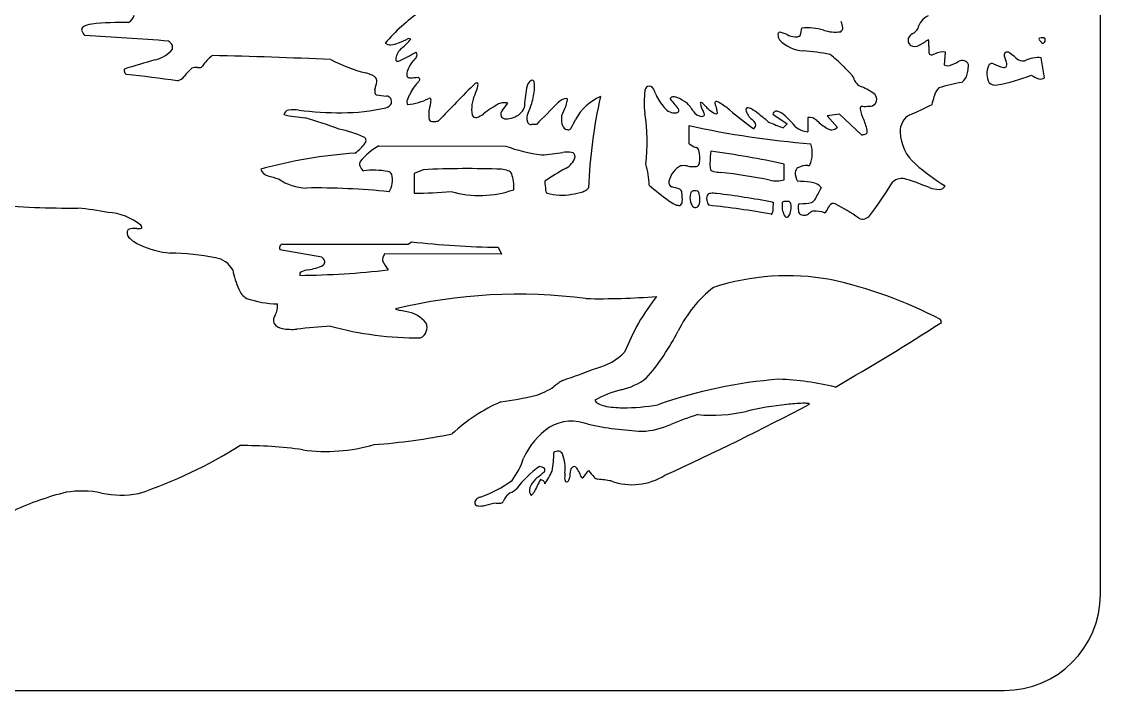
# Model space of a CAD drawing. Extents: x 0 to 14.9, y 0 to 7.4.
# Drawn here: x 9.34 to 14.95, y 0 to 3.48 of the extents above; entities that cross this region are included whole.
import ezdxf

# ---------------------------------------------------------------- set-up
doc = ezdxf.new("R2010")
doc.units = 0
doc.layers.add('WHITE', color=7, linetype='CONTINUOUS')

msp = doc.modelspace()

# ---------------------------------------------------------------- linework, layer by layer
at = {"layer": 'WHITE', "linetype": 'CONTINUOUS'}
for p, q in [((14.949212, 0.5), (14.949212, 6.896474)), ((11.364163, 3.388314), (11.349942, 3.390919)), ((14.139246, 3.252886), (14.144455, 3.3206)), ((14.659148, 3.185965), (14.641997, 3.291319)), ((11.711852, 3.157594), (11.707381, 3.159699)), ((11.346648, 3.072127), (11.357993, 3.098918)), ((13.245613, 2.997877), (13.320414, 2.947119)), ((13.428247, 2.979929), (13.428247, 2.906118)), ((13.592324, 2.997656), (13.527924, 2.989606)), ((13.527924, 2.989606), (13.582977, 2.928758)), ((13.707146, 2.890322), (13.592324, 2.997656)), ((12.016667, 2.942963), (11.991062, 2.943992)), ((12.811006, 2.843102), (12.811006, 2.938087)), ((13.320414, 2.947119), (13.299898, 2.926603)), ((11.196989, 2.833579), (11.857798, 2.830974)), ((11.428074, 2.708568), (11.381195, 2.689265)), ((13.305841, 2.65648), (13.305841, 2.738202)), ((11.381195, 2.689265), (11.381195, 2.587062)), ((13.243335, 2.539283), (13.248544, 2.539283)), ((10.69078, 2.320514), (11.350686, 2.320514)), ((11.350686, 2.320514), (11.367298, 2.333434)), ((11.818733, 2.304887), (11.836276, 2.269801)), ((10.900854, 2.253893), (10.683308, 2.291401)), ((11.836276, 2.269801), (11.227536, 2.27103)), ((11.336237, 1.971037), (11.310833, 1.976873)), ((14.12282, 1.914292), (14.118411, 1.929004)), ((0.5, 0), (14.449212, 0))]:
    msp.add_line(p, q, dxfattribs=at)
for centre, radius, start, end in [((9.854798, 3.537238), 0.07564, -56.368045, -18.517665), ((11.997409, 2.693666), 1.02114, 124.966896, 138.710515), ((13.516774, 3.438547), 0.093321, 5.157533, 25.85986), ((14.097752, 3.418262), 0.101259, 116.185808, 166.728271), ((9.670581, 3.436202), 0.017867, 139.200256, 198.734545), ((9.71353, 3.454022), 0.064339, -158.520244, -132.44497), ((9.712723, 3.37592), 0.090976, 94.774072, 127.726684), ((9.868322, 1.789106), 1.685393, 89.035548, 95.555796), ((13.282687, 3.414127), 0.009842, 106.3494, 188.028311), ((13.27051, 3.318652), 0.10534, 62.042262, 84.876828), ((13.278835, 3.452981), 0.118389, -22.706197, -3.569075), ((13.424933, 3.143263), 0.303636, 73.690412, 95.279419), ((13.571016, 3.611939), 0.1874, -108.935981, -81.421989), ((13.589333, 3.444733), 0.020503, -61.971873, 6.169334), ((13.93886, 3.478112), 0.070572, -60.896739, -31.243477), ((5.510859, -63.054303), 66.590868, 86.043953, 86.418988), ((10.078824, 3.336546), 0.048963, 26.448579, 57.623147), ((11.25536, 3.399018), 0.040383, -128.647232, -82.030834), ((11.244378, 3.518353), 0.160187, -84.058939, -69.378128), ((11.181021, 3.695112), 0.347948, -69.865055, -60.956278), ((11.111379, 3.590658), 0.323794, -50.748444, -38.67594), ((13.319851, 3.410457), 0.046966, 177.198913, 214.117509), ((13.413849, 3.511044), 0.183762, -136.312052, -93.35497), ((13.368479, 3.503281), 0.103672, -117.945523, -94.705743), ((13.362488, 3.492765), 0.09284, -91.551757, -80.260239), ((13.375334, 3.417022), 0.016017, -79.712016, -37.454317), ((13.984074, 3.382067), 0.035053, 163.934399, 228.244499), ((13.996959, 3.371628), 0.050737, 117.941868, 156.613745), ((13.682568, 3.964866), 0.689059, -61.887845, -57.193218), ((13.915863, 3.363993), 0.141717, -4.96971, 8.815133), ((14.636213, 3.38732), 0.006411, 122.500794, 239.361335), ((14.645114, 3.364317), 0.030977, 84.061044, 113.487488), ((14.741569, 3.469326), 0.139497, -141.139951, -134.864622), ((14.650883, 3.376226), 0.009638, -143.213541, -72.536784), ((14.649083, 3.377539), 0.017605, 44.925159, 92.486019), ((14.64216, 3.383754), 0.02036, -55.217069, 17.779278), ((10.002505, 3.434821), 0.157425, -77.923297, -39.111645), ((10.083231, 3.343407), 0.042168, -10.791296, 20.760008), ((11.371852, 3.272653), 0.087271, 129.575048, 169.249208), ((10.730417, 4.470276), 1.326248, -64.17271, -60.096152), ((11.371565, 3.305902), 0.024858, -55.567546, 36.249548), ((13.30419, 2.073367), 1.258124, 78.984151, 85.491137), ((13.983011, 3.395155), 0.045122, -119.589546, -57.504572), ((14.228985, 3.336843), 0.17258, 175.056348, 186.1024), ((14.070061, 3.318842), 0.012683, -178.441071, -95.097519), ((14.067361, 3.352271), 0.046088, -88.04355, -63.240159), ((14.129756, 3.235804), 0.086061, 80.165509, 118.939612), ((14.471741, 3.30351), 0.023081, 144.96914, 200.697025), ((14.464685, 3.301347), 0.019438, 46.624619, 127.543088), ((14.069924, 2.775425), 0.676912, 49.521556, 52.922066), ((26.655975, -52.219684), 57.935781, 106.671172, 106.838681), ((10.468163, 3.125517), 0.223427, 127.669903, 146.802687), ((9.797801, -21.665486), 24.973562, 87.358225, 88.775177), ((11.33937, 4.027831), 0.84229, -117.621098, -104.432688), ((11.3125, 3.284768), 0.026714, 171.033373, 193.946937), ((11.293348, 3.280245), 0.00704, -164.211328, -107.043892), ((11.294524, 3.304567), 0.031222, -95.95442, -64.001089), ((11.499716, 3.168955), 0.163024, 134.416458, 158.648376), ((13.081627, 2.731913), 0.739304, 44.61167, 51.228317), ((14.156084, 3.294608), 0.044992, -111.977464, -66.378016), ((13.821678, 4.045856), 0.867305, -66.023905, -63.50563), ((14.230872, 3.237283), 0.039284, 41.318791, 124.552438), ((14.248895, 3.255608), 0.013775, 4.411386, 33.544115), ((14.191804, 3.248339), 0.071312, -2.697467, 6.706617), ((14.384743, 3.243143), 0.018403, 64.612237, 160.316782), ((14.491102, 3.451022), 0.215113, -117.242151, -102.227807), ((14.584456, 3.335132), 0.140074, -163.501831, -154.746563), ((14.421456, 3.256043), 0.041137, -12.795897, 28.026695), ((14.547681, 3.327877), 0.053665, -135.582959, -80.036461), ((14.627723, 3.135821), 0.156151, 84.755285, 116.944958), ((9.942851, 3.233929), 0.069624, -178.454548, -162.555507), ((9.957874, 3.286268), 0.109515, -138.047673, -130.828791), ((9.411315, -1.699146), 4.925502, 81.384087, 84.466457), ((10.445158, 2.992747), 0.328089, 132.152949, 142.14628), ((10.245559, 3.195894), 0.045061, 77.688663, 117.183031), ((10.262144, 3.296481), 0.056991, -97.031203, -81.749063), ((10.267831, 3.255072), 0.015198, -80.564247, -28.377646), ((11.085726, 3.035981), 0.181484, 60.557743, 76.063561), ((11.38905, 3.206938), 0.046385, 152.563401, 194.881029), ((12.68433, 2.300883), 1.325135, 43.371873, 45.814693), ((13.418597, 2.995183), 0.314591, 39.712175, 43.289804), ((14.185024, 3.222996), 0.074094, -54.023808, -7.698298), ((14.090107, 3.253554), 0.173143, -13.521942, -2.837484), ((14.465622, 3.208457), 0.106378, 157.397101, 206.621665), ((14.266241, 3.994866), 0.85746, -80.178909, -67.830187), ((14.448932, 3.255926), 0.015512, -102.62794, -35.434949), ((14.741704, 3.456935), 0.297791, -120.669443, -112.266679), ((10.13889, 3.227966), 0.058118, -79.777308, -35.667738), ((11.159785, 3.170535), 0.027953, -11.464041, 57.183774), ((9.721071, 3.492595), 1.502267, -14.130678, -12.596347), ((11.361129, 3.206218), 0.020277, -146.49703, -87.271466), ((11.541452, 3.020123), 0.199664, 134.741224, 156.756739), ((10.81846, 10.091006), 6.926409, -85.498386, -85.166482), ((11.372819, 3.191739), 0.040947, -46.690004, -21.93807), ((11.388777, 3.166737), 0.026133, 37.734088, 59.389603), ((11.402845, 3.178016), 0.008111, -11.199028, 35.538356), ((21.17418, -6.328126), 13.407505, 134.963469, 136.144279), ((11.398008, 3.224141), 0.324629, -22.291743, -13.842582), ((11.706912, 3.138206), 0.021498, 88.747513, 109.631719), ((11.69801, 3.150262), 0.015663, -14.001558, 27.90963), ((12.020687, 3.127989), 0.055047, 124.756935, 174.328296), ((11.994048, 3.162948), 0.01131, 9.083221, 114.798698), ((11.913433, 3.142039), 0.094547, -6.040471, 13.888786), ((12.612579, 3.116885), 0.031446, 126.330067, 174.494484), ((12.60254, 3.118501), 0.025226, 24.063224, 109.910145), ((13.64034, 3.177524), 0.027545, 22.907315, 42.645197), ((13.730058, 3.201555), 0.065707, -168.314322, -108.654594), ((14.406461, 2.148083), 1.030426, 99.94233, 106.817292), ((14.4026, 3.198413), 0.049442, -130.450935, -78.44996), ((14.638398, 3.220469), 0.040262, -103.693501, -58.977604), ((11.229839, 3.113662), 0.053366, 166.808322, 185.496248), ((11.188187, 3.1096), 0.011516, -174.769388, -109.797728), ((11.526744, 5.588226), 2.512905, -97.832608, -96.615565), ((11.235371, 3.062959), 0.029154, -19.423674, 86.325907), ((11.850931, 3.024372), 0.17072, 153.328999, 191.080858), ((12.99281, 2.962141), 1.041089, 170.530161, 176.281363), ((11.559327, 3.172525), 0.449948, -15.381996, -5.15595), ((12.459158, 2.838605), 0.272968, 113.564927, 151.132161), ((15.020581, 2.494801), 2.735817, 167.459908, 177.485744), ((12.995306, 3.06071), 0.418237, 171.863768, 187.934059), ((12.494408, 3.054804), 0.150591, 17.799311, 29.424465), ((12.887834, 3.211689), 0.273513, -156.090915, -138.830537), ((12.728312, 3.069068), 0.018755, 87.613421, 150.187457), ((12.726615, 3.023471), 0.064383, 65.689432, 87.793787), ((13.600065, 2.863938), 0.296141, 53.457676, 68.408561), ((13.745525, 3.075022), 0.040906, -36.057499, 41.008803), ((12.039051, 3.589195), 2.106039, -14.914775, -13.713902), ((14.176645, 3.070365), 0.093657, 136.83113, 167.955279), ((11.010663, 4.007691), 1.002375, -90.258126, -77.097565), ((11.224889, 3.071763), 0.042243, -76.870885, -25.971141), ((11.36709, 3.060188), 0.023673, 149.713348, 213.447922), ((11.309542, 3.382297), 0.337282, -83.565896, -63.969264), ((11.603723, 2.993815), 0.146802, 161.38863, 189.225809), ((11.461048, 3.071625), 0.008367, -9.140246, 114.648585), ((11.337599, 3.076045), 0.131835, -15.566579, -2.499619), ((12.119225, 2.518626), 0.610459, 119.277045, 128.188543), ((11.84821, 2.981753), 0.074615, 92.47234, 111.64304), ((11.641626, 3.196759), 0.267306, -41.855054, -32.039594), ((11.852519, 2.985189), 0.071507, 77.319701, 96.042857), ((11.87358, 3.06548), 0.087957, -74.364602, -24.030015), ((11.26034, 3.31344), 0.777663, -23.420228, -19.552824), ((15.329346, -0.231395), 4.588072, 134.230904, 136.221514), ((12.183189, 3.00744), 0.072894, 97.235948, 138.105129), ((13.700677, 2.357504), 1.676119, 156.11442, 157.858698), ((12.003971, 3.106088), 0.178402, -23.068416, -13.255682), ((12.172665, 3.074496), 0.005426, 6.58442, 75.672398), ((12.150041, 3.071367), 0.028265, -12.642286, 7.627903), ((12.736656, 3.073329), 0.068787, -142.692857, -83.035191), ((12.076277, 2.515809), 0.848936, 37.065632, 41.505457), ((12.646631, 2.846424), 0.258659, 54.58434, 65.688476), ((12.663903, 2.911594), 0.196967, 31.149778, 47.676486), ((12.873351, 3.054183), 0.004836, 39.11011, 212.382485), ((13.002954, 3.080868), 0.136855, -167.64837, -148.39687), ((12.75364, 2.90735), 0.194186, 42.13935, 50.520901), ((12.990627, 3.111421), 0.11871, -141.570764, -108.263873), ((12.951955, 3.05645), 0.007163, 100.610551, 193.501542), ((13.36277, 3.160531), 0.430958, -165.795034, -161.419853), ((12.948276, 3.028443), 0.035127, 58.086868, 86.147475), ((12.728528, 2.668752), 0.456631, 50.166566, 58.540056), ((13.117106, 3.02121), 0.010589, 121.184198, 185.57328), ((13.116753, 3.011781), 0.019187, 66.890787, 105.50565), ((13.053647, 2.867303), 0.176845, 51.915563, 66.457794), ((13.711643, 3.026648), 0.011773, 88.181788, 192.557234), ((13.726775, 3.591408), 0.55319, -91.528815, -87.984319), ((13.746185, 3.087157), 0.048597, -89.944524, -48.172665), ((3.983372, 24.706832), 23.894891, -65.325082, -65.020246), ((10.734471, 2.98852), 0.031112, 102.011158, 167.882201), ((10.885926, 3.832263), 0.856739, -102.256312, -94.740973), ((10.754819, 2.8358), 0.185104, 81.707115, 98.331702), ((10.985041, 4.513839), 1.508661, -97.753029, -89.198411), ((9.861679, -0.201641), 3.319948, 70.108366, 73.310557), ((11.701628, 3.000069), 0.020122, -154.984036, -73.435051), ((11.673823, 3.088657), 0.112969, -72.727797, -53.001019), ((11.862689, 2.996069), 0.031323, 134.526653, 199.202304), ((11.856404, 3.001777), 0.028266, -145.499545, -86.92148), ((11.858051, 3.083676), 0.110124, -90.067039, -69.128539), ((12.032328, 2.976676), 0.064615, 154.649936, 197.048734), ((12.288131, 2.974459), 0.140747, 173.979742, 190.835711), ((11.571891, 2.852832), 1.02029, -6.473322, 8.462489), ((12.7431, 3.021726), 0.016784, -83.512265, -30.422061), ((12.738267, 3.01562), 0.019454, -7.065415, 37.591332), ((12.879974, 3.040511), 0.054654, -150.359045, -92.37473), ((12.877503, 3.007788), 0.021886, -89.460647, -63.684883), ((12.858888, 2.992957), 0.03192, 0.555451, 30.487438), ((12.883687, 2.994478), 0.007222, -60.843141, -9.659398), ((12.952175, 3.004372), 0.005817, -77.603276, 17.063239), ((12.875031, 2.998288), 0.083071, 5.381897, 17.461417), ((14.098173, 4.283862), 1.661054, -130.42646, -124.935119), ((13.180523, 3.03229), 0.07494, -170.70217, -123.883122), ((12.052574, 1.578561), 1.808714, 49.62127, 52.136593), ((13.265265, 2.992933), 0.020264, 69.986237, 165.877557), ((13.23095, 2.903795), 0.115776, 46.747821, 69.127639), ((12.790627, 2.427537), 0.764392, 41.306261, 47.169781), ((13.436044, 2.925129), 0.055352, 45.319409, 98.098035), ((13.941329, 3.074297), 0.246349, -168.239999, -154.518671), ((13.999717, 2.9121), 0.091356, 116.638536, 185.160771), ((10.837953, 2.22596), 0.710998, 66.59077, 77.547492), ((11.478068, 2.982573), 0.022839, -147.431844, -84.287929), ((11.487428, 3.072786), 0.113161, -93.590895, -80.448627), ((11.996493, 2.966739), 0.027459, -160.851961, -134.376569), ((11.989871, 2.970694), 0.026728, -118.082595, -87.44531), ((12.18642, 2.951366), 0.036682, -174.733371, -118.739103), ((12.184633, 2.965605), 0.049034, -108.859181, -88.700088), ((12.183767, 2.931686), 0.015232, -82.538712, -35.303559), ((11.710434, 3.197154), 0.557845, -29.449849, -23.985056), ((13.795608, 7.385248), 4.554852, -102.483912, -94.428903), ((13.099429, 2.919605), 0.063978, 26.683106, 52.083133), ((13.131194, 2.942789), 0.025997, -52.630738, 12.314764), ((14.211951, 5.350374), 2.589693, -112.418409, -110.621077), ((13.432749, 3.007489), 0.101471, -132.015298, -92.54299), ((13.6922, 3.192825), 0.315167, -133.572456, -121.358601), ((13.557032, 2.969734), 0.054326, -122.066287, -94.215657), ((13.542332, 2.980378), 0.065702, -80.621814, -51.78363), ((13.532248, 2.880074), 0.206498, 7.546187, 25.297112), ((11.111341, 2.860445), 0.020156, -38.976468, 63.199426), ((13.687607, 3.10284), 0.213415, -84.746921, -79.638195), ((13.723808, 2.905933), 0.013209, -80.481978, 5.472406), ((14.13012, 2.907449), 0.221418, -179.076952, -130.215934), ((10.901834, 3.019303), 0.283071, -52.571547, -37.29972), ((11.402642, 2.496808), 0.394598, 121.4108, 139.880346), ((12.19074, 3.784564), 1.010042, -109.246391, -98.407197), ((12.955816, 3.074302), 0.272806, -122.060561, -113.534573), ((12.838617, 2.800863), 0.024746, 19.538884, 70.484806), ((12.669988, 2.768133), 0.196282, -7.345938, 12.05876), ((13.742742, 2.727186), 0.823425, 174.582313, 178.169063), ((12.225349, -2.329316), 5.181428, 77.963681, 82.261988), ((13.287721, 2.795221), 0.163593, -22.278853, 17.346628), ((11.231004, 0.391441), 2.408204, 93.741031, 105.578758), ((11.133876, 2.736195), 0.036187, 155.708141, 192.591662), ((11.959569, 3.932295), 1.149953, -85.836215, -80.26956), ((12.17544, 2.660519), 0.140028, 80.018809, 98.838155), ((12.123939, 2.803671), 0.098738, -63.49384, -16.521403), ((12.196472, 2.776519), 0.022148, -2.397865, 81.591821), ((13.121122, 2.739519), 0.201869, 176.030067, 188.809915), ((10.631557, 2.725405), 0.049401, -163.255425, -102.72867), ((11.154619, 2.752167), 0.060927, -156.943517, -126.765792), ((11.16814, 2.254277), 0.451857, 80.10912, 96.351684), ((11.24147, 2.673507), 0.026262, 23.912947, 80.605589), ((11.656065, -1.800268), 4.514596, 87.711185, 92.894718), ((11.805765, 2.493237), 0.219631, 72.94612, 81.991808), ((11.859807, 2.671657), 0.033214, 29.111631, 71.807756), ((13.02338, 1.221825), 1.721095, 119.801374, 124.000623), ((12.25158, 2.629924), 0.351081, -0.341428, 17.89526), ((12.829001, 2.619651), 0.126241, 141.91363, 166.384065), ((12.804319, 2.646142), 0.090648, 115.232419, 145.471923), ((12.783015, 2.642307), 0.087568, 77.963259, 101.419528), ((12.834682, 2.907271), 0.182406, -100.552555, -85.44092), ((12.84459, 2.745085), 0.020173, -76.847371, -5.828268), ((12.946728, 2.732118), 0.034391, -136.857027, -104.391952), ((13.017386, 3.205032), 0.512384, -98.892712, -94.761176), ((12.624341, -0.381737), 3.096058, 78.706606, 83.499391), ((13.457998, 2.693392), 0.095557, 178.903376, 207.907897), ((13.393989, 2.692494), 0.031648, 122.971652, 175.056401), ((13.423806, 2.628465), 0.102066, 87.407822, 117.443626), ((13.429528, 2.748109), 0.017718, -93.581231, -57.295274), ((14.644886, 3.475319), 0.987775, -131.749055, -120.614611), ((17.541513, 26.722025), 25.021007, -106.057459, -105.923822), ((10.825415, 2.868981), 0.255523, -125.571565, -90.932836), ((11.159113, 2.655003), 0.110287, -33.598037, 15.325474), ((11.65972, 2.616196), 0.240039, -2.818601, 17.359733), ((13.363661, 2.725233), 1.304968, -176.636377, -174.572843), ((12.728545, 2.641835), 0.023479, 161.282036, 250.019092), ((13.264664, 2.783259), 0.133298, -104.783407, -72.006775), ((13.286876, 0.980122), 1.670795, 84.703867, 87.026233), ((13.436378, 2.562943), 0.080979, 39.829036, 86.659342), ((11.442669, 4.157003), 2.859006, -36.158554, -31.956262), ((13.917165, 2.591736), 0.071344, 69.244993, 133.11932), ((13.303325, 0.700125), 2.059979, 68.411722, 71.925306), ((10.8658, -1.146096), 3.759852, 84.120062, 90.678825), ((11.400173, 4.400154), 1.813191, -90.599709, -84.508012), ((11.722226, 3.113601), 0.539173, -105.989185, -70.808237), ((12.103996, 2.606021), 0.039677, -173.906333, -157.357618), ((12.07568, 2.594407), 0.009075, -156.206736, -109.441218), ((12.149354, 2.895756), 0.319255, -103.899978, -80.786059), ((12.162254, 2.866959), 0.288879, -82.39743, -70.63481), ((12.224646, 2.686123), 0.097591, -69.988093, -57.29781), ((12.262936, 2.627437), 0.027525, -58.368885, -27.291736), ((13.703939, 3.925763), 1.702191, -130.314336, -125.89252), ((12.5832, 2.096101), 0.541374, 70.730011, 75.306157), ((12.755377, 2.590424), 0.017935, 0.01719, 68.792046), ((12.541044, 2.556311), 0.23476, -3.719816, 8.356584), ((12.898067, 2.563448), 0.082853, 165.853927, 195.740708), ((12.835879, 2.579823), 0.018563, 78.857986, 167.954943), ((12.843901, 2.546084), 0.05214, 76.915597, 94.878527), ((12.84419, 2.580732), 0.019825, 0.206827, 54.492841), ((12.725299, 2.553823), 0.141315, -9.324569, 11.0069), ((12.922575, 2.565845), 0.019776, 87.973188, 153.803842), ((12.933421, 2.432079), 0.153865, 82.49121, 93.781188), ((12.540373, -1.004927), 3.613251, 78.781483, 83.434177), ((8.336593, 5.381448), 5.856641, -28.825122, -28.189759), ((14.1147, 2.75735), 0.151488, -110.655805, -91.42108), ((14.111427, 2.639518), 0.033613, -90.824114, -25.160693), ((9.594102, 7.157158), 4.647991, -95.101307, -89.514861), ((12.831343, 2.724418), 0.217401, -125.208127, -114.78876), ((12.757872, 2.562448), 0.039569, -116.538335, -82.160155), ((12.755993, 2.541143), 0.019316, -67.871775, -0.186402), ((12.895671, 2.563099), 0.080454, -164.035146, -148.647984), ((12.840686, 2.536474), 0.024692, -79.179398, -12.984101), ((12.955074, 2.556171), 0.053509, 159.882252, 217.419696), ((14.654033, 2.429869), 1.409742, 175.548673, 177.538359), ((13.392151, 2.518893), 0.098291, 176.020601, 212.462714), ((13.337003, 2.529458), 0.043069, 169.304923, 184.987224), ((13.304633, 2.532142), 0.011278, 79.961168, 151.918981), ((13.318618, 2.431702), 0.112191, 83.912573, 96.149394), ((13.326104, 2.531893), 0.012194, 23.451294, 68.794407), ((13.298294, 2.518714), 0.042964, 6.622545, 24.814487), ((13.386666, 2.523052), 0.008779, 94.927859, 183.606891), ((13.389399, 2.810328), 0.278551, -90.717254, -77.947966), ((13.432243, 2.573386), 0.038636, -66.643917, -23.889911), ((13.561141, 2.510238), 0.023496, 66.63928, 150.043891), ((13.066134, 1.577495), 1.079377, 54.510871, 62.145001), ((9.349793, 0.00372), 2.52162, 79.94909, 83.540966), ((9.772443, 2.190409), 0.296744, 50.590513, 86.632444), ((12.843263, 2.531223), 0.019113, -148.511274, -83.8177), ((12.37691, -2.479375), 5.031626, 80.143361, 83.888705), ((13.23948, 2.48213), 0.004331, -106.611137, -26.152777), ((13.214044, 2.491962), 0.031586, -21.820325, -2.800676), ((13.292699, 2.497002), 0.046601, -46.125875, -10.291245), ((13.245718, 2.512675), 0.095886, -14.494664, 6.583856), ((13.630703, 2.521114), 0.252802, 179.685976, 187.495078), ((13.39939, 2.493832), 0.02015, -163.587004, -95.750696), ((13.409596, 2.521561), 0.049317, -104.353164, -75.467684), ((13.400737, 2.525084), 0.055486, -67.499513, -45.965661), ((13.460646, 2.463458), 0.030461, 95.754933, 134.474983), ((13.458261, 2.310779), 0.182988, 72.301463, 90.209529), ((13.514957, 2.495358), 0.010307, -95.93777, -26.540174), ((13.195516, 2.685604), 0.382081, -30.66214, -25.357779), ((13.712914, 2.501137), 0.049109, -114.223484, -39.155942), ((9.946099, 2.404426), 0.021209, 15.120538, 45.996236), ((13.318556, 2.473149), 0.011678, -143.087525, -56.522912), ((9.918568, 2.378486), 0.029956, 140.423196, 227.48364), ((9.927022, 2.31791), 0.085678, 81.897368, 111.601779), ((10.027265, 2.485468), 0.182436, -134.973032, -113.414289), ((9.944937, 2.475851), 0.073351, -94.565733, -75.618894), ((9.96153, 2.409588), 0.005058, -71.251621, 4.20088), ((10.164807, 2.773527), 0.501569, -114.756419, -95.899242), ((10.725237, 2.302249), 0.04331, 171.650032, 194.506605), ((10.708279, 2.299319), 0.027485, 129.544011, 160.399872), ((11.891903, 7.045708), 4.741386, -96.35243, -90.88424), ((10.102477, 1.048857), 1.225805, 78.397303, 89.496164), ((10.333539, 2.132728), 0.117906, 27.404239, 82.457579), ((10.874292, 2.217532), 0.045029, 20.705491, 53.851487), ((11.241042, 2.2424), 0.024579, 161.163858, 196.697948), ((11.341734, 2.204543), 0.132143, 149.791597, 159.724235), ((10.742676, 6.555827), 4.397013, -89.417297, -83.430034), ((10.852284, 2.054461), 0.135833, 99.408821, 114.356067), ((10.798218, 2.439923), 0.253467, -82.778863, -64.064662), ((10.894532, 2.228944), 0.022341, -49.39093, 11.643725), ((11.560969, 2.406895), 0.383931, -153.458668, -145.183608), ((11.057595, 2.326381), 0.634871, -167.317456, -157.907942), ((10.801786, 2.164014), 0.015227, 111.25524, 199.058583), ((13.322047, 0.911025), 1.246238, 79.691992, 107.965712), ((13.0466, -0.129668), 2.320972, 62.497055, 77.598634), ((10.564314, 2.126523), 0.102641, -157.720493, -121.766248), ((13.350849, 1.572369), 0.667418, 128.250761, 153.529827), ((10.682516, 2.539714), 0.529267, -108.991513, -91.333881), ((11.92249, -0.622148), 2.683555, 82.461442, 103.745922), ((12.34323, 5.730412), 3.692838, -91.065585, -85.363747), ((13.552242, 1.335906), 1.156931, 141.907369, 158.51927), ((10.593252, 1.995988), 0.078318, -33.850663, 10.746041), ((11.334838, 2.106088), 0.131425, -112.36364, -100.523806), ((11.314764, 1.805718), 0.166708, 38.93905, 82.599338), ((10.697275, 1.925521), 0.047329, 145.449815, 198.110652), ((10.703795, 1.941432), 0.05992, -149.265413, -97.472167), ((11.386806, 1.888375), 0.061725, -62.767245, 20.997376), ((7.16032, 12.717509), 12.852467, -60.077517, -57.198868), ((10.744077, 2.181227), 0.303044, -99.127824, -84.863994), ((11.276563, -2.878551), 4.784714, 93.96251, 96.062847), ((11.409745, 3.620564), 1.78708, -105.042917, -89.829847), ((11.707624, 2.393455), 1.169529, -41.144966, -26.596109), ((12.258973, 1.971381), 0.303028, -76.313478, -44.347913), ((10.06018, 7.67132), 6.409954, -70.943637, -69.254748), ((11.909691, 1.86873), 0.349872, -73.2139, -55.51521), ((12.4372, 1.166929), 0.528604, 122.521002, 128.548761), ((12.373463, 1.918735), 0.36479, -76.752828, -53.911871), ((13.461071, -0.810941), 2.436194, 94.308642, 109.479661), ((13.224142, 0.130412), 1.488932, 76.50942, 87.925452), ((11.305313, 4.818548), 3.359675, -80.972358, -77.879581), ((12.586997, 1.0318), 0.547496, 103.729549, 119.02222), ((12.157115, 0.730444), 0.835679, 112.859036, 133.691378), ((12.354778, 1.523827), 0.035941, -158.315943, -118.095112), ((12.396261, 1.59877), 0.121595, -118.70844, -102.331122), ((12.463052, 1.94088), 0.470142, -101.379118, -89.749441), ((12.472783, 2.503193), 1.032479, -90.425967, -80.191753), ((6.379752, 14.895182), 15.150259, -65.404888, -62.234823), ((13.501195, -0.226407), 1.72347, 96.080386, 103.2283), ((13.439494, 0.425751), 1.068473, 91.9806, 96.494658), ((13.409191, 1.284114), 0.209577, 84.916357, 91.811449), ((13.42843, 1.479763), 0.01312, 46.365329, 92.920591), ((13.313912, -0.009663), 1.515575, 107.607369, 113.254669), ((12.928338, 2.251218), 0.819554, -95.101549, -77.422039), ((12.305962, 1.049181), 0.389277, 124.445319, 155.968337), ((12.20036, 1.169434), 0.231166, 68.308462, 119.71354), ((12.678504, 3.307154), 1.962613, -101.542332, -93.286997), ((12.542709, 1.784045), 0.436896, -86.947766, -66.698173), ((10.933214, 4.53074), 3.2608, -85.78565, -78.562083), ((9.137031, 3.413022), 2.523322, -71.247894, -57.981841), ((10.493113, -0.92327), 2.196894, 81.905382, 90.475902), ((10.92472, 2.127836), 0.884591, -97.944728, -73.710272), ((11.537936, 1.241549), 0.569902, -10.231807, -0.448677), ((12.131306, 1.205722), 0.039183, 87.535427, 126.826261), ((12.127953, 1.217685), 0.027647, 28.141921, 79.501041), ((11.591313, 1.322708), 0.377078, -37.562057, -17.75629), ((11.964437, 1.155971), 0.202219, -7.146082, 21.694974), ((12.317239, 0.754165), 0.499292, 124.799102, 143.911446), ((11.885479, 1.310843), 0.244256, -55.935035, -45.104253), ((12.027695, 1.113372), 0.050999, 50.406595, 84.827029), ((12.049737, 1.146694), 0.012049, -47.478876, 29.73963), ((11.511556, 1.430673), 0.655082, -32.901296, -26.310546), ((12.58747, 1.097084), 0.42373, 175.434117, 179.015371), ((13.249966, 0.970298), 1.06968, 170.597389, 172.676025), ((12.226851, 1.137053), 0.033173, 132.639182, 166.044031), ((12.212901, 1.151471), 0.013126, 46.469473, 130.477502), ((12.179281, 1.115952), 0.062033, 21.16081, 46.55158), ((13.431883, 1.623959), 1.289671, -157.880417, -156.688178), ((12.34928, 1.073794), 0.093, 131.609792, 153.556898), ((12.799771, 1.573552), 0.668947, -139.974002, -136.103556), ((11.520459, 1.58973), 0.619378, -70.640485, -53.345541), ((12.029431, 1.040818), 0.048472, 147.918312, 205.246566), ((12.124028, 0.991483), 0.155057, 131.00308, 151.039175), ((29.732157, -7.865578), 19.834787, 153.138599, 153.34899), ((12.027302, 1.050555), 0.047014, 56.142135, 77.469862), ((12.037642, 1.071338), 0.02418, 8.319872, 49.033804), ((12.198117, 1.104233), 0.034314, 179.778949, 201.309958), ((12.175885, 1.094639), 0.010152, -163.542976, -102.094087), ((12.174157, 1.095682), 0.010976, -92.083773, -26.630305), ((12.137987, 1.1141), 0.051566, -26.910628, -8.295098), ((12.257769, 1.116109), 0.010579, -166.228591, -93.314188), ((12.246165, 1.124508), 0.021917, -59.89625, -25.111289), ((12.346687, 1.136279), 0.039283, -137.485196, -106.949771), ((12.301488, 0.563433), 0.536333, 78.726969, 86.392479), ((12.515162, 1.389118), 0.318848, -109.957331, -57.742682), ((9.950388, -0.482481), 1.559784, 104.04848, 114.656523), ((9.652948, 0.534136), 0.503109, 78.152182, 99.286403), ((9.859893, 1.535281), 0.519206, -101.515509, -80.205885), ((11.926158, 0.954529), 0.086012, 122.510851, 160.874517), ((11.793124, 1.203136), 0.196308, -63.756346, -52.083817), ((11.990955, 1.021746), 0.005601, -163.38041, -56.363424), ((11.960738, 1.05298), 0.048978, -47.133175, -26.124813), ((11.723609, 0.976587), 0.026713, 140.198714, 193.051449), ((11.714718, 0.978109), 0.018725, -156.202681, -87.491928), ((11.740815, 0.9483), 0.05902, 104.759496, 129.736348), ((11.720548, 1.087447), 0.128142, -92.240533, -77.42873), ((11.190209, 3.32611), 2.428756, -76.71226, -75.438566), ((11.834, 1.38053), 0.406515, -94.678557, -90.886653), ((11.829437, 0.992029), 0.018049, -95.492218, -31.086622), ((14.449212, 0.5), 0.5, -90, 0)]:
    msp.add_arc(centre, radius, start, end, dxfattribs=at)

doc.saveas('drawing.dxf')
